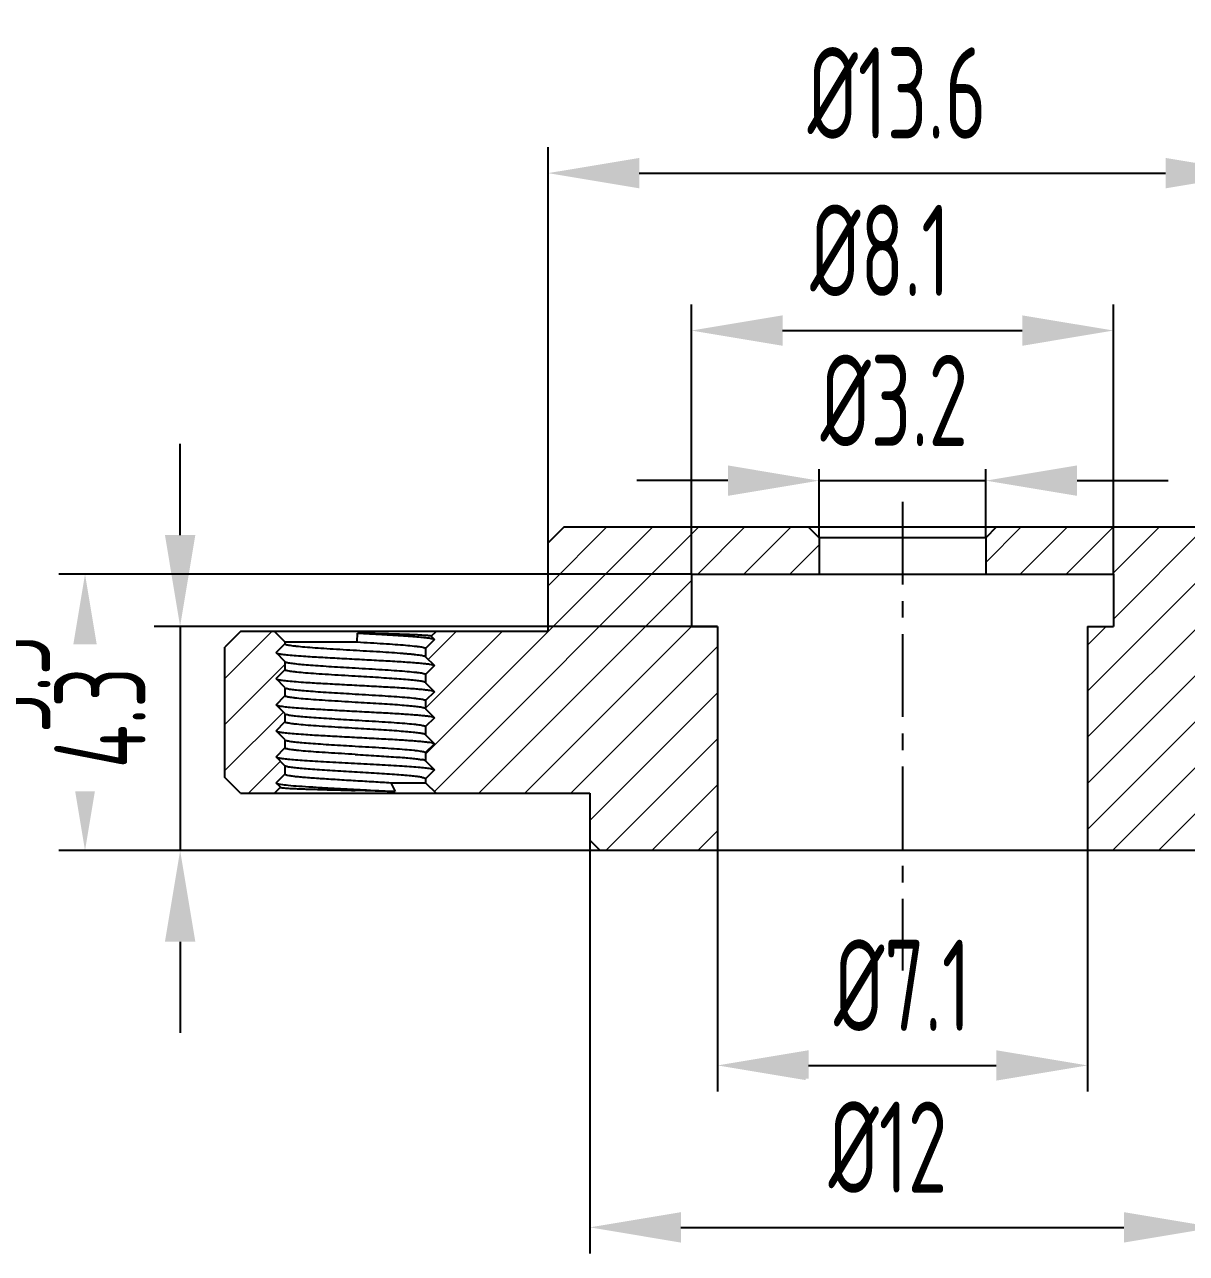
# Model space of a CAD drawing. Header units: inches. Extents: x -12 to 92, y -2 to 146.
# Drawn here: x 22.64 to 44.93, y 70.23 to 93.8 of the extents above; entities that cross this region are included whole.
import ezdxf

# ---------------------------------------------------------------- set-up
doc = ezdxf.new("R2010")
doc.units = ezdxf.units.IN
doc.header["$LTSCALE"] = 0.5
doc.header["$MEASUREMENT"] = 0
doc.linetypes.add('CENTER', pattern=[50.8, 31.75, -6.35, 6.35, -6.35])
for name, color, linetype in [('5剖面线层', 2, 'Continuous'), ('7标注层', 4, 'Continuous'), ('标注', 7, 'Continuous')]:
    doc.layers.add(name, color=color, linetype=linetype)
doc.styles.add('PC_TEXTSTYLE', font='ISOCP.SHX', dxfattribs={"width": 0.707, "bigfont": 'GBCBIG.SHX'})
doc.dimstyles.new('GB_LINEAR', dxfattribs={"dimtxt": 3.5, "dimasz": 3.5, "dimexe": 1, "dimexo": 0, "dimgap": 1.5, "dimtad": 1, "dimdsep": 46, "dimtxsty": 'PC_TEXTSTYLE', "dimcen": 0, "dimclrd": 256, "dimclrt": 3, "dimadec": 0, "dimazin": 2, "dimtp": 0.1, "dimtm": 0.1, "dimtfac": 0.71, "dimtdec": 3, "dimtmove": 0, "dimatfit": 3, "dimfxl": 1, "dimtfill": 1, "dimarcsym": 0})

# ---------------------------------------------------------------- blocks, each defined once
blk = doc.blocks.new('*D1')
at = {"layer": '7标注层', "color": 0, "lineweight": -2}
for p, q in [((35.931, 77.956), (35.931, 73.333)), ((43.031, 77.956), (43.031, 73.333))]:
    blk.add_line(p, q, dxfattribs=at)
at = {"layer": '7标注层', "lineweight": -2}
blk.add_line((37.681, 73.833), (41.281, 73.833), dxfattribs=at)
at = {"layer": '7标注层'}
for points in [[(37.681, 74.124), (37.681, 73.541), (35.931, 73.833)], [(41.281, 73.541), (41.281, 74.124), (43.031, 73.833)]]:
    blk.add_solid(points, dxfattribs=at)
at = {"layer": 'Defpoints', "color": 0}
for p in [(35.931, 77.956), (43.031, 77.956), (43.031, 73.833)]:
    blk.add_point(p, dxfattribs=at)
at = {"layer": '7标注层', "color": 3, "insert": (39.481, 75.37), "char_height": 1.75, "attachment_point": 5, "style": 'PC_TEXTSTYLE', "bg_fill": 3, "box_fill_scale": 1.25, "bg_fill_color": 257, "bg_fill_transparency": 0}
blk.add_mtext('%%c7.1', dxfattribs=at)
blk = doc.blocks.new('*D2')
at = {"layer": '7标注层', "color": 0, "lineweight": -2}
for p, q in [((35.431, 83.256), (35.431, 88.431)), ((43.531, 83.256), (43.531, 88.431))]:
    blk.add_line(p, q, dxfattribs=at)
at = {"layer": '7标注层', "lineweight": -2}
blk.add_line((37.181, 87.931), (41.781, 87.931), dxfattribs=at)
at = {"layer": '7标注层'}
for points in [[(37.181, 88.222), (37.181, 87.639), (35.431, 87.931)], [(41.781, 87.639), (41.781, 88.222), (43.531, 87.931)]]:
    blk.add_solid(points, dxfattribs=at)
at = {"layer": 'Defpoints', "color": 0}
for p in [(43.531, 87.931), (35.431, 83.256), (43.531, 83.256)]:
    blk.add_point(p, dxfattribs=at)
at = {"layer": '7标注层', "color": 3, "insert": (39.055, 89.468), "char_height": 1.75, "attachment_point": 5, "style": 'PC_TEXTSTYLE', "bg_fill": 3, "box_fill_scale": 1.25, "bg_fill_color": 257, "bg_fill_transparency": 0}
blk.add_mtext('%%c8.1', dxfattribs=at)
blk = doc.blocks.new('*D3')
at = {"layer": '7标注层', "color": 0, "lineweight": -2}
for p, q in [((37.881, 83.956), (37.881, 85.551)), ((41.081, 83.956), (41.081, 85.551))]:
    blk.add_line(p, q, dxfattribs=at)
at = {"layer": '7标注层', "lineweight": -2}
for p, q in [((36.131, 85.051), (34.381, 85.051)), ((37.881, 85.051), (41.081, 85.051)), ((42.831, 85.051), (44.581, 85.051))]:
    blk.add_line(p, q, dxfattribs=at)
at = {"layer": '7标注层'}
for points in [[(36.131, 84.76), (36.131, 85.343), (37.881, 85.051)], [(42.831, 85.343), (42.831, 84.76), (41.081, 85.051)]]:
    blk.add_solid(points, dxfattribs=at)
at = {"layer": 'Defpoints', "color": 0}
for p in [(41.081, 85.051), (37.881, 83.956), (41.081, 83.956)]:
    blk.add_point(p, dxfattribs=at)
at = {"layer": '7标注层', "color": 3, "insert": (39.325, 86.589), "char_height": 1.75, "attachment_point": 5, "style": 'PC_TEXTSTYLE', "bg_fill": 3, "box_fill_scale": 1.25, "bg_fill_color": 257, "bg_fill_transparency": 0}
blk.add_mtext('%%C3.2', dxfattribs=at)
blk = doc.blocks.new('*D13')
at = {"layer": '7标注层', "color": 0, "lineweight": -2}
for p, q in [((35.431, 83.256), (23.295, 83.256)), ((35.931, 77.956), (23.295, 77.956))]:
    blk.add_line(p, q, dxfattribs=at)
at = {"layer": '7标注层', "lineweight": -2}
blk.add_line((23.795, 81.506), (23.795, 79.706), dxfattribs=at)
at = {"layer": '7标注层'}
for points in [[(24.087, 81.506), (23.503, 81.506), (23.795, 83.256)], [(23.503, 79.706), (24.087, 79.706), (23.795, 77.956)]]:
    blk.add_solid(points, dxfattribs=at)
at = {"layer": 'Defpoints', "color": 0}
for p in [(35.431, 83.256), (23.795, 77.956), (35.931, 77.956)]:
    blk.add_point(p, dxfattribs=at)
at = {"layer": '7标注层', "color": 3, "insert": (22.257, 81.137), "char_height": 1.75, "attachment_point": 5, "rotation": 90, "style": 'PC_TEXTSTYLE', "bg_fill": 3, "box_fill_scale": 1.25, "bg_fill_color": 257, "bg_fill_transparency": 0}
blk.add_mtext('5.3', dxfattribs=at)
blk = doc.blocks.new('*D14')
at = {"layer": '7标注层', "lineweight": -2}
for p, q in [((25.62, 84.006), (25.62, 85.756)), ((25.62, 82.256), (25.62, 77.956)), ((25.62, 76.206), (25.62, 74.456))]:
    blk.add_line(p, q, dxfattribs=at)
at = {"layer": '7标注层', "color": 0, "lineweight": -2}
for p, q in [((35.931, 82.256), (25.12, 82.256)), ((35.931, 77.956), (25.12, 77.956))]:
    blk.add_line(p, q, dxfattribs=at)
at = {"layer": '7标注层'}
for points in [[(25.329, 84.006), (25.912, 84.006), (25.62, 82.256)], [(25.912, 76.206), (25.329, 76.206), (25.62, 77.956)]]:
    blk.add_solid(points, dxfattribs=at)
at = {"layer": 'Defpoints', "color": 0}
for p in [(35.931, 82.256), (25.62, 77.956), (35.931, 77.956)]:
    blk.add_point(p, dxfattribs=at)
at = {"layer": '7标注层', "color": 3, "insert": (24.083, 80.503), "char_height": 1.75, "attachment_point": 5, "rotation": 90, "style": 'PC_TEXTSTYLE', "bg_fill": 3, "box_fill_scale": 1.25, "bg_fill_color": 257, "bg_fill_transparency": 0}
blk.add_mtext('4.3', dxfattribs=at)
blk = doc.blocks.new('*D15')
at = {"layer": '7标注层', "color": 0, "lineweight": -2}
for p, q in [((32.681, 83.856), (32.681, 91.451)), ((46.281, 83.856), (46.281, 91.451))]:
    blk.add_line(p, q, dxfattribs=at)
at = {"layer": '7标注层', "lineweight": -2}
blk.add_line((34.431, 90.951), (44.531, 90.951), dxfattribs=at)
at = {"layer": '7标注层'}
for points in [[(34.431, 91.242), (34.431, 90.659), (32.681, 90.951)], [(44.531, 90.659), (44.531, 91.242), (46.281, 90.951)]]:
    blk.add_solid(points, dxfattribs=at)
at = {"layer": 'Defpoints', "color": 0}
for p in [(46.281, 90.951), (32.681, 83.856), (46.281, 83.856)]:
    blk.add_point(p, dxfattribs=at)
at = {"layer": '7标注层', "color": 3, "insert": (39.379, 92.488), "char_height": 1.75, "attachment_point": 5, "style": 'PC_TEXTSTYLE', "bg_fill": 3, "box_fill_scale": 1.25, "bg_fill_color": 257, "bg_fill_transparency": 0}
blk.add_mtext('%%c13.6', dxfattribs=at)
blk = doc.blocks.new('*D16')
at = {"layer": '7标注层', "color": 0, "lineweight": -2}
for p, q in [((33.481, 78.156), (33.481, 70.226)), ((45.481, 78.156), (45.481, 70.226))]:
    blk.add_line(p, q, dxfattribs=at)
at = {"layer": '7标注层', "lineweight": -2}
blk.add_line((35.231, 70.726), (43.731, 70.726), dxfattribs=at)
at = {"layer": '7标注层'}
for points in [[(35.231, 71.018), (35.231, 70.434), (33.481, 70.726)], [(43.731, 70.434), (43.731, 71.018), (45.481, 70.726)]]:
    blk.add_solid(points, dxfattribs=at)
at = {"layer": 'Defpoints', "color": 0}
for p in [(33.481, 78.156), (45.481, 78.156), (45.481, 70.726)]:
    blk.add_point(p, dxfattribs=at)
at = {"layer": '7标注层', "color": 3, "insert": (39.203, 72.264), "char_height": 1.75, "attachment_point": 5, "style": 'PC_TEXTSTYLE', "bg_fill": 3, "box_fill_scale": 1.25, "bg_fill_color": 257, "bg_fill_transparency": 0}
blk.add_mtext('%%C12', dxfattribs=at)

msp = doc.modelspace()

# ---------------------------------------------------------------- hatches: boundary and pattern name
at = {"layer": '5剖面线层', "linetype": 'Continuous', "lineweight": 18}
h = msp.add_hatch(dxfattribs=at)
h.set_pattern_fill('ANSI31', color=256, scale=5, style=0)
h.set_pattern_definition([(45, (0, 3.50954), (-0.4419417, 0.4419417), [])])
edge = h.paths.add_edge_path()
edge.add_line((32.681, 82.156), (30.531, 82.156))
edge.add_line((30.531, 82.156), (30.439, 82.065))
edge.add_line((30.439, 82.065), (30.491, 82.013))
edge.add_spline(control_points=[(30.497, 82.009), (30.496, 82.01), (30.494, 82.011), (30.492, 82.012)], knot_values=[0.838966, 0.838966, 0.838966, 0.838966, 1, 1, 1, 1], degree=3, periodic=0)
edge.add_line((30.502, 82.005), (30.331, 81.833))
edge.add_line((30.331, 81.833), (30.331, 81.673))
edge.add_line((30.331, 81.673), (30.491, 81.513))
edge.add_spline(control_points=[(30.497, 81.509), (30.496, 81.51), (30.494, 81.511), (30.492, 81.512)], knot_values=[0.843326, 0.843326, 0.843326, 0.843326, 1, 1, 1, 1], degree=3, periodic=0)
edge.add_line((30.502, 81.505), (30.331, 81.333))
edge.add_line((30.331, 81.333), (30.331, 81.173))
edge.add_line((30.331, 81.173), (30.491, 81.013))
edge.add_spline(control_points=[(30.497, 81.009), (30.496, 81.01), (30.494, 81.011), (30.492, 81.012)], knot_values=[0.843326, 0.843326, 0.843326, 0.843326, 1, 1, 1, 1], degree=3, periodic=0)
edge.add_line((30.502, 81.005), (30.331, 80.833))
edge.add_line((30.331, 80.833), (30.331, 80.673))
edge.add_line((30.331, 80.673), (30.491, 80.513))
edge.add_spline(control_points=[(30.497, 80.509), (30.496, 80.51), (30.494, 80.511), (30.492, 80.512)], knot_values=[0.843326, 0.843326, 0.843326, 0.843326, 1, 1, 1, 1], degree=3, periodic=0)
edge.add_line((30.502, 80.505), (30.331, 80.333))
edge.add_line((30.331, 80.333), (30.331, 80.173))
edge.add_line((30.331, 80.173), (30.491, 80.013))
edge.add_spline(control_points=[(30.497, 80.009), (30.496, 80.01), (30.494, 80.011), (30.492, 80.012)], knot_values=[0.843326, 0.843326, 0.843326, 0.843326, 1, 1, 1, 1], degree=3, periodic=0)
edge.add_line((30.502, 80.005), (30.331, 79.833))
edge.add_line((30.331, 79.833), (30.331, 79.673))
edge.add_line((30.331, 79.673), (30.492, 79.512))
edge.add_spline(control_points=[(30.496, 79.509), (30.495, 79.51), (30.494, 79.511), (30.492, 79.512)], knot_values=[0.944208, 0.944208, 0.944208, 0.944208, 1, 1, 1, 1], degree=3, periodic=0)
edge.add_line((30.503, 79.505), (30.331, 79.333))
edge.add_line((30.331, 79.333), (30.331, 79.256))
edge.add_line((30.331, 79.256), (30.531, 79.056))
edge.add_line((30.531, 79.056), (33.481, 79.056))
edge.add_line((33.481, 79.056), (33.481, 78.156))
edge.add_line((33.481, 78.156), (33.681, 77.956))
edge.add_line((33.681, 77.956), (35.931, 77.956))
edge.add_line((35.931, 77.956), (35.931, 82.256))
edge.add_line((35.931, 82.256), (35.431, 82.256))
edge.add_line((35.431, 82.256), (35.431, 83.256))
edge.add_line((35.431, 83.256), (37.881, 83.256))
edge.add_line((37.881, 83.256), (37.881, 83.956))
edge.add_line((37.881, 83.956), (37.681, 84.156))
edge.add_line((37.681, 84.156), (32.981, 84.156))
edge.add_line((32.981, 84.156), (32.681, 83.856))
edge.add_line((32.681, 83.856), (32.681, 82.156))
edge = h.paths.add_edge_path()
edge.add_line((45.481, 79.056), (48.431, 79.056))
edge.add_line((48.431, 79.056), (48.631, 79.256))
edge.add_line((48.631, 79.256), (48.631, 79.333))
edge.add_line((48.631, 79.333), (48.47, 79.494))
edge.add_spline(control_points=[(48.469, 79.495), (48.467, 79.496), (48.466, 79.497), (48.464, 79.498)], knot_values=[0, 0, 0, 0, 0.156674, 0.156674, 0.156674, 0.156674], degree=3, periodic=0)
edge.add_line((48.459, 79.502), (48.631, 79.673))
edge.add_line((48.631, 79.673), (48.631, 79.833))
edge.add_line((48.631, 79.833), (48.47, 79.994))
edge.add_spline(control_points=[(48.469, 79.995), (48.467, 79.996), (48.466, 79.997), (48.464, 79.998)], knot_values=[0, 0, 0, 0, 0.156674, 0.156674, 0.156674, 0.156674], degree=3, periodic=0)
edge.add_line((48.459, 80.002), (48.631, 80.173))
edge.add_line((48.631, 80.173), (48.631, 80.333))
edge.add_line((48.631, 80.333), (48.47, 80.494))
edge.add_spline(control_points=[(48.469, 80.495), (48.467, 80.496), (48.466, 80.497), (48.464, 80.498)], knot_values=[0, 0, 0, 0, 0.156674, 0.156674, 0.156674, 0.156674], degree=3, periodic=0)
edge.add_line((48.459, 80.502), (48.631, 80.673))
edge.add_line((48.631, 80.673), (48.631, 80.833))
edge.add_line((48.631, 80.833), (48.47, 80.994))
edge.add_spline(control_points=[(48.469, 80.995), (48.467, 80.996), (48.466, 80.997), (48.464, 80.998)], knot_values=[0, 0, 0, 0, 0.156674, 0.156674, 0.156674, 0.156674], degree=3, periodic=0)
edge.add_line((48.459, 81.002), (48.631, 81.173))
edge.add_line((48.631, 81.173), (48.631, 81.333))
edge.add_line((48.631, 81.333), (48.47, 81.494))
edge.add_spline(control_points=[(48.469, 81.495), (48.467, 81.496), (48.466, 81.497), (48.464, 81.498)], knot_values=[0, 0, 0, 0, 0.156184, 0.156184, 0.156184, 0.156184], degree=3, periodic=0)
edge.add_line((48.459, 81.502), (48.631, 81.673))
edge.add_line((48.631, 81.673), (48.631, 81.833))
edge.add_line((48.631, 81.833), (48.47, 81.994))
edge.add_spline(control_points=[(48.469, 81.995), (48.467, 81.996), (48.466, 81.997), (48.464, 81.998)], knot_values=[0, 0, 0, 0, 0.156674, 0.156674, 0.156674, 0.156674], degree=3, periodic=0)
edge.add_line((48.459, 82.002), (48.522, 82.065))
edge.add_line((48.522, 82.065), (48.431, 82.156))
edge.add_line((48.431, 82.156), (46.281, 82.156))
edge.add_line((46.281, 82.156), (46.281, 83.856))
edge.add_line((46.281, 83.856), (45.981, 84.156))
edge.add_line((45.981, 84.156), (41.281, 84.156))
edge.add_line((41.281, 84.156), (41.081, 83.956))
edge.add_line((41.081, 83.956), (41.081, 83.256))
edge.add_line((41.081, 83.256), (43.531, 83.256))
edge.add_line((43.531, 83.256), (43.531, 82.256))
edge.add_line((43.531, 82.256), (43.031, 82.256))
edge.add_line((43.031, 82.256), (43.031, 77.956))
edge.add_line((43.031, 77.956), (45.281, 77.956))
edge.add_line((45.281, 77.956), (45.481, 78.156))
edge.add_line((45.481, 78.156), (45.481, 79.056))
edge = h.paths.add_edge_path()
edge.add_line((51.331, 80.583), (51.331, 80.423))
edge.add_line((51.331, 80.423), (51.491, 80.263))
edge.add_spline(control_points=[(51.497, 80.259), (51.496, 80.26), (51.494, 80.261), (51.492, 80.262)], knot_values=[0.843326, 0.843326, 0.843326, 0.843326, 1, 1, 1, 1], degree=3, periodic=0)
edge.add_line((51.502, 80.255), (51.331, 80.083))
edge.add_line((51.331, 80.083), (51.331, 79.923))
edge.add_line((51.331, 79.923), (51.491, 79.763))
edge.add_spline(control_points=[(51.497, 79.759), (51.496, 79.76), (51.494, 79.761), (51.492, 79.762)], knot_values=[0.843326, 0.843326, 0.843326, 0.843326, 1, 1, 1, 1], degree=3, periodic=0)
edge.add_line((51.502, 79.755), (51.331, 79.583))
edge.add_line((51.331, 79.583), (51.331, 79.423))
edge.add_line((51.331, 79.423), (51.491, 79.263))
edge.add_spline(control_points=[(51.497, 79.259), (51.496, 79.26), (51.494, 79.261), (51.492, 79.262)], knot_values=[0.843326, 0.843326, 0.843326, 0.843326, 1, 1, 1, 1], degree=3, periodic=0)
edge.add_line((51.502, 79.255), (51.417, 79.17))
edge.add_line((51.417, 79.17), (51.531, 79.056))
edge.add_line((51.531, 79.056), (52.181, 79.056))
edge.add_line((52.181, 79.056), (52.481, 79.356))
edge.add_line((52.481, 79.356), (52.481, 81.856))
edge.add_line((52.481, 81.856), (52.181, 82.156))
edge.add_line((52.181, 82.156), (51.531, 82.156))
edge.add_line((51.531, 82.156), (51.331, 81.956))
edge.add_line((51.331, 81.956), (51.331, 81.923))
edge.add_line((51.331, 81.923), (51.491, 81.763))
edge.add_spline(control_points=[(51.497, 81.759), (51.496, 81.76), (51.494, 81.761), (51.492, 81.762)], knot_values=[0.843326, 0.843326, 0.843326, 0.843326, 1, 1, 1, 1], degree=3, periodic=0)
edge.add_line((51.502, 81.755), (51.331, 81.583))
edge.add_line((51.331, 81.583), (51.331, 81.423))
edge.add_line((51.331, 81.423), (51.491, 81.263))
edge.add_spline(control_points=[(51.497, 81.259), (51.496, 81.26), (51.494, 81.261), (51.492, 81.262)], knot_values=[0.841646, 0.841646, 0.841646, 0.841646, 1, 1, 1, 1], degree=3, periodic=0)
edge.add_line((51.502, 81.255), (51.331, 81.083))
edge.add_line((51.331, 81.083), (51.331, 80.923))
edge.add_line((51.331, 80.923), (51.491, 80.763))
edge.add_spline(control_points=[(51.497, 80.759), (51.496, 80.76), (51.494, 80.761), (51.492, 80.762)], knot_values=[0.843326, 0.843326, 0.843326, 0.843326, 1, 1, 1, 1], degree=3, periodic=0)
edge.add_line((51.502, 80.755), (51.331, 80.583))
edge = h.paths.add_edge_path()
edge.add_line((27.631, 80.423), (27.631, 80.583))
edge.add_line((27.631, 80.583), (27.47, 80.744))
edge.add_spline(control_points=[(27.469, 80.745), (27.467, 80.746), (27.466, 80.747), (27.464, 80.748)], knot_values=[0, 0, 0, 0, 0.156674, 0.156674, 0.156674, 0.156674], degree=3, periodic=0)
edge.add_line((27.459, 80.752), (27.631, 80.923))
edge.add_line((27.631, 80.923), (27.631, 81.083))
edge.add_line((27.631, 81.083), (27.47, 81.244))
edge.add_spline(control_points=[(27.469, 81.245), (27.467, 81.246), (27.466, 81.247), (27.464, 81.248)], knot_values=[0, 0, 0, 0, 0.156674, 0.156674, 0.156674, 0.156674], degree=3, periodic=0)
edge.add_line((27.459, 81.252), (27.631, 81.423))
edge.add_line((27.631, 81.423), (27.631, 81.583))
edge.add_line((27.631, 81.583), (27.47, 81.744))
edge.add_spline(control_points=[(27.469, 81.745), (27.467, 81.746), (27.466, 81.747), (27.464, 81.748)], knot_values=[0, 0, 0, 0, 0.156674, 0.156674, 0.156674, 0.156674], degree=3, periodic=0)
edge.add_line((27.459, 81.752), (27.631, 81.923))
edge.add_line((27.631, 81.923), (27.631, 81.956))
edge.add_line((27.631, 81.956), (27.431, 82.156))
edge.add_line((27.431, 82.156), (26.781, 82.156))
edge.add_line((26.781, 82.156), (26.481, 81.856))
edge.add_line((26.481, 81.856), (26.481, 79.356))
edge.add_line((26.481, 79.356), (26.781, 79.056))
edge.add_line((26.781, 79.056), (27.431, 79.056))
edge.add_line((27.431, 79.056), (27.544, 79.17))
edge.add_line((27.544, 79.17), (27.47, 79.244))
edge.add_spline(control_points=[(27.469, 79.245), (27.467, 79.246), (27.466, 79.247), (27.464, 79.248)], knot_values=[0, 0, 0, 0, 0.173528, 0.173528, 0.173528, 0.173528], degree=3, periodic=0)
edge.add_line((27.459, 79.252), (27.631, 79.423))
edge.add_line((27.631, 79.423), (27.631, 79.583))
edge.add_line((27.631, 79.583), (27.47, 79.744))
edge.add_spline(control_points=[(27.469, 79.745), (27.467, 79.746), (27.466, 79.747), (27.464, 79.748)], knot_values=[0, 0, 0, 0, 0.146899, 0.146899, 0.146899, 0.146899], degree=3, periodic=0)
edge.add_line((27.459, 79.752), (27.631, 79.923))
edge.add_line((27.631, 79.923), (27.631, 80.083))
edge.add_line((27.631, 80.083), (27.47, 80.244))
edge.add_spline(control_points=[(27.469, 80.245), (27.467, 80.246), (27.466, 80.247), (27.464, 80.248)], knot_values=[0, 0, 0, 0, 0.156674, 0.156674, 0.156674, 0.156674], degree=3, periodic=0)
edge.add_line((27.459, 80.252), (27.631, 80.423))

# ---------------------------------------------------------------- linework, layer by layer
at = {"color": 7, "linetype": 'Continuous'}
for p, q in [((32.981, 84.156), (32.681, 83.856)), ((45.981, 84.156), (32.981, 84.156)), ((37.681, 84.156), (37.881, 83.956)), ((37.881, 83.956), (37.881, 83.256)), ((41.081, 83.956), (37.881, 83.956)), ((41.281, 84.156), (41.081, 83.956)), ((41.081, 83.956), (41.081, 83.256)), ((32.681, 82.156), (32.681, 83.856)), ((35.431, 83.256), (43.531, 83.256)), ((26.781, 82.156), (26.481, 81.856)), ((32.681, 82.156), (26.781, 82.156)), ((27.631, 81.956), (27.431, 82.156)), ((29.018, 81.956), (29.023, 82.126)), ((30.439, 82.065), (30.531, 82.156)), ((30.439, 82.065), (30.501, 82.003)), ((35.431, 82.256), (35.931, 82.256)), ((43.031, 82.256), (43.531, 82.256)), ((26.481, 79.356), (26.481, 81.856)), ((27.461, 81.753), (27.631, 81.923)), ((27.631, 81.956), (27.631, 81.923)), ((27.631, 81.956), (29.018, 81.956)), ((30.501, 82.003), (30.331, 81.833)), ((30.331, 81.833), (30.331, 81.673)), ((27.631, 81.583), (27.461, 81.753)), ((27.631, 81.583), (27.631, 81.423)), ((30.331, 81.673), (30.501, 81.503)), ((27.461, 81.253), (27.631, 81.423)), ((30.501, 81.503), (30.331, 81.333)), ((30.331, 81.333), (30.331, 81.173)), ((27.631, 81.083), (27.461, 81.253)), ((30.331, 81.173), (30.501, 81.003)), ((27.461, 80.753), (27.631, 80.923)), ((27.631, 81.083), (27.631, 80.923)), ((30.501, 81.003), (30.331, 80.833)), ((27.631, 80.583), (27.461, 80.753)), ((30.331, 80.833), (30.331, 80.673)), ((30.331, 80.673), (30.501, 80.503)), ((27.461, 80.253), (27.631, 80.423)), ((27.631, 80.583), (27.631, 80.423)), ((30.501, 80.503), (30.331, 80.333)), ((27.631, 80.083), (27.461, 80.253)), ((30.331, 80.333), (30.331, 80.173)), ((30.331, 80.173), (30.501, 80.003)), ((27.461, 79.753), (27.631, 79.923)), ((27.631, 80.083), (27.631, 79.923)), ((30.501, 80.003), (30.331, 79.833)), ((27.631, 79.583), (27.461, 79.753)), ((30.331, 79.833), (30.331, 79.673)), ((27.631, 79.583), (27.631, 79.423)), ((30.331, 79.673), (30.501, 79.503)), ((30.501, 79.503), (30.331, 79.333)), ((26.781, 79.056), (26.481, 79.356)), ((27.461, 79.253), (27.631, 79.423)), ((27.544, 79.17), (27.461, 79.253)), ((29.663, 79.256), (29.749, 79.086)), ((29.663, 79.256), (30.331, 79.256)), ((30.331, 79.333), (30.331, 79.256)), ((30.331, 79.256), (30.531, 79.056)), ((26.781, 79.056), (33.481, 79.056)), ((27.544, 79.17), (27.431, 79.056)), ((33.481, 79.056), (33.481, 78.156)), ((33.681, 77.956), (33.481, 78.156)), ((45.281, 77.956), (33.681, 77.956))]:
    msp.add_line(p, q, dxfattribs=at)
msp.add_arc((24.066, -113.97), 193.14, 88.31385, 88.54198, dxfattribs=at)
for points, knots in [([(30.439, 82.067), (30.438, 82.068), (30.435, 82.069), (30.428, 82.071), (30.418, 82.073), (30.398, 82.076), (30.365, 82.079), (30.317, 82.082), (30.256, 82.086), (30.184, 82.09), (30.102, 82.093), (30.009, 82.097), (29.908, 82.101), (29.757, 82.106), (29.552, 82.112), (29.293, 82.119), (29.114, 82.124), (29.023, 82.126)], [0, 0, 0, 0, 0.002825, 0.007806, 0.015028, 0.024504, 0.050141, 0.084513, 0.127308, 0.178134, 0.236535, 0.301978, 0.373888, 0.451628, 0.621831, 0.806723, 1, 1, 1, 1]), ([(29.023, 82.126), (29.179, 82.118), (29.475, 82.102), (29.829, 82.082), (30.078, 82.064), (30.227, 82.052), (30.344, 82.04), (30.412, 82.031), (30.44, 82.026)], [0, 0, 0, 0, 0.330232, 0.625118, 0.750083, 0.855833, 0.939803, 1, 1, 1, 1]), ([(27.631, 81.923), (27.631, 81.92), (27.637, 81.915), (27.645, 81.911), (27.662, 81.906), (27.69, 81.899), (27.733, 81.892), (27.788, 81.884), (27.882, 81.874), (28.024, 81.861), (28.219, 81.846), (28.443, 81.831), (28.687, 81.816), (28.941, 81.801), (29.197, 81.786), (29.445, 81.771), (29.676, 81.756), (29.853, 81.743), (29.981, 81.732), (30.063, 81.725), (30.135, 81.717), (30.196, 81.709), (30.246, 81.702), (30.284, 81.695), (30.309, 81.688), (30.322, 81.683), (30.327, 81.68), (30.328, 81.678)], [0, 0, 0, 0, 0.003644, 0.006847, 0.011102, 0.022861, 0.038946, 0.059242, 0.083597, 0.143557, 0.216665, 0.300246, 0.391223, 0.486243, 0.581804, 0.674385, 0.760569, 0.837185, 0.871014, 0.901427, 0.928157, 0.950961, 0.969639, 0.984056, 0.994128, 0.997563, 1, 1, 1, 1]), ([(29.018, 81.956), (29.104, 81.951), (29.272, 81.941), (29.516, 81.926), (29.74, 81.911), (29.936, 81.896), (30.079, 81.883), (30.173, 81.872), (30.228, 81.865), (30.271, 81.857), (30.299, 81.851), (30.316, 81.845), (30.325, 81.841), (30.331, 81.837), (30.331, 81.833)], [0, 0, 0, 0, 0.195302, 0.382387, 0.554264, 0.704651, 0.828006, 0.878113, 0.919881, 0.952969, 0.977166, 0.98592, 0.992509, 1, 1, 1, 1]), ([(30.44, 82.026), (30.442, 82.025), (30.45, 82.024), (30.458, 82.022), (30.464, 82.021)], [0, 0, 0, 0, 0.271843, 1, 1, 1, 1]), ([(30.464, 82.021), (30.471, 82.019), (30.482, 82.016), (30.493, 82.012), (30.497, 82.009)], [0, 0, 0, 0, 0.614131, 1, 1, 1, 1]), ([(27.464, 81.748), (27.468, 81.745), (27.48, 81.74), (27.491, 81.737), (27.499, 81.735)], [0, 0, 0, 0, 0.383763, 1, 1, 1, 1]), ([(27.499, 81.735), (27.524, 81.729), (27.589, 81.72), (27.706, 81.707), (27.858, 81.694), (28.08, 81.678), (28.373, 81.661), (28.731, 81.641), (29.106, 81.622), (29.472, 81.602), (29.807, 81.583), (30.057, 81.566), (30.226, 81.552), (30.324, 81.542), (30.401, 81.533), (30.445, 81.525), (30.463, 81.521)], [0, 0, 0, 0, 0.026489, 0.066196, 0.118075, 0.180693, 0.290854, 0.414233, 0.543032, 0.66911, 0.784501, 0.88192, 0.921921, 0.955252, 0.981398, 1, 1, 1, 1]), ([(27.633, 81.579), (27.635, 81.576), (27.643, 81.572), (27.651, 81.569), (27.656, 81.568)], [0, 0, 0, 0, 0.391459, 1, 1, 1, 1]), ([(28.981, 81.298), (28.893, 81.304), (28.721, 81.314), (28.471, 81.329), (28.24, 81.344), (28.038, 81.359), (27.891, 81.373), (27.794, 81.384), (27.737, 81.391), (27.693, 81.399), (27.663, 81.405), (27.646, 81.411), (27.637, 81.415), (27.631, 81.42), (27.631, 81.423)], [0, 0, 0, 0, 0.19391, 0.380405, 0.552337, 0.703131, 0.827054, 0.877436, 0.919464, 0.952761, 0.977109, 0.985915, 0.99253, 1, 1, 1, 1]), ([(27.656, 81.568), (27.665, 81.565), (27.687, 81.56), (27.742, 81.55), (27.833, 81.539), (27.968, 81.525), (28.132, 81.512), (28.321, 81.499), (28.607, 81.48), (28.829, 81.467), (28.981, 81.458)], [0, 0, 0, 0, 0.021247, 0.049529, 0.126581, 0.229142, 0.354275, 0.498352, 0.657143, 1, 1, 1, 1]), ([(28.981, 81.458), (29.068, 81.453), (29.241, 81.443), (29.491, 81.428), (29.721, 81.412), (29.923, 81.397), (30.07, 81.384), (30.167, 81.373), (30.224, 81.366), (30.269, 81.358), (30.298, 81.351), (30.315, 81.346), (30.324, 81.342), (30.331, 81.337), (30.331, 81.333)], [0, 0, 0, 0, 0.193891, 0.380411, 0.552323, 0.703114, 0.827035, 0.87743, 0.919457, 0.95276, 0.977111, 0.985914, 0.99253, 1, 1, 1, 1]), ([(30.463, 81.521), (30.47, 81.519), (30.482, 81.516), (30.493, 81.512), (30.497, 81.509)], [0, 0, 0, 0, 0.616237, 1, 1, 1, 1]), ([(27.464, 81.248), (27.468, 81.245), (27.48, 81.24), (27.491, 81.237), (27.499, 81.235)], [0, 0, 0, 0, 0.383763, 1, 1, 1, 1]), ([(27.499, 81.235), (27.524, 81.229), (27.589, 81.22), (27.706, 81.207), (27.858, 81.194), (28.08, 81.178), (28.373, 81.161), (28.731, 81.141), (29.106, 81.122), (29.472, 81.102), (29.807, 81.083), (30.057, 81.066), (30.226, 81.052), (30.324, 81.042), (30.401, 81.033), (30.445, 81.025), (30.463, 81.021)], [0, 0, 0, 0, 0.026489, 0.066196, 0.118075, 0.180693, 0.290854, 0.414233, 0.543032, 0.66911, 0.784501, 0.88192, 0.921921, 0.955252, 0.981398, 1, 1, 1, 1]), ([(30.297, 81.191), (30.275, 81.197), (30.217, 81.207), (30.114, 81.22), (29.979, 81.233), (29.815, 81.246), (29.628, 81.259), (29.347, 81.277), (29.129, 81.29), (28.981, 81.298)], [0, 0, 0, 0, 0.052929, 0.132272, 0.235969, 0.361179, 0.504416, 0.66161, 1, 1, 1, 1]), ([(30.328, 81.178), (30.325, 81.181), (30.315, 81.186), (30.304, 81.189), (30.297, 81.191)], [0, 0, 0, 0, 0.378713, 1, 1, 1, 1]), ([(28.981, 80.798), (28.893, 80.804), (28.721, 80.814), (28.471, 80.829), (28.24, 80.844), (28.038, 80.859), (27.891, 80.873), (27.794, 80.884), (27.737, 80.891), (27.693, 80.899), (27.663, 80.905), (27.646, 80.911), (27.637, 80.915), (27.631, 80.92), (27.631, 80.923)], [0, 0, 0, 0, 0.193891, 0.380412, 0.552324, 0.703115, 0.827036, 0.87743, 0.919457, 0.95276, 0.977111, 0.985914, 0.99253, 1, 1, 1, 1]), ([(27.633, 81.079), (27.635, 81.076), (27.643, 81.072), (27.651, 81.069), (27.656, 81.068)], [0, 0, 0, 0, 0.391735, 1, 1, 1, 1]), ([(27.656, 81.068), (27.665, 81.065), (27.687, 81.06), (27.742, 81.05), (27.833, 81.039), (27.968, 81.025), (28.132, 81.012), (28.321, 80.999), (28.607, 80.98), (28.829, 80.967), (28.981, 80.958)], [0, 0, 0, 0, 0.021209, 0.049458, 0.126457, 0.228986, 0.354115, 0.498214, 0.657045, 1, 1, 1, 1]), ([(28.981, 80.958), (29.068, 80.953), (29.241, 80.943), (29.491, 80.928), (29.721, 80.912), (29.923, 80.897), (30.07, 80.884), (30.167, 80.873), (30.224, 80.865), (30.269, 80.858), (30.298, 80.851), (30.315, 80.846), (30.324, 80.842), (30.331, 80.837), (30.331, 80.833)], [0, 0, 0, 0, 0.193897, 0.380428, 0.552345, 0.70314, 0.827055, 0.877441, 0.919462, 0.952762, 0.977111, 0.985914, 0.99253, 1, 1, 1, 1]), ([(30.463, 81.021), (30.47, 81.019), (30.482, 81.016), (30.493, 81.012), (30.497, 81.009)], [0, 0, 0, 0, 0.616237, 1, 1, 1, 1]), ([(27.464, 80.748), (27.468, 80.745), (27.48, 80.74), (27.491, 80.737), (27.499, 80.735)], [0, 0, 0, 0, 0.383763, 1, 1, 1, 1]), ([(27.499, 80.735), (27.524, 80.729), (27.589, 80.72), (27.706, 80.707), (27.858, 80.694), (28.08, 80.678), (28.373, 80.661), (28.731, 80.641), (29.106, 80.622), (29.472, 80.602), (29.807, 80.583), (30.057, 80.566), (30.226, 80.552), (30.324, 80.542), (30.401, 80.533), (30.445, 80.525), (30.463, 80.521)], [0, 0, 0, 0, 0.026489, 0.066196, 0.118075, 0.180693, 0.290854, 0.414233, 0.543032, 0.66911, 0.784501, 0.88192, 0.921921, 0.955252, 0.981398, 1, 1, 1, 1]), ([(30.305, 80.689), (30.296, 80.692), (30.275, 80.697), (30.219, 80.707), (30.128, 80.718), (29.994, 80.731), (29.829, 80.745), (29.64, 80.758), (29.354, 80.776), (29.132, 80.789), (28.981, 80.798)], [0, 0, 0, 0, 0.02123, 0.049497, 0.126528, 0.229078, 0.354211, 0.498296, 0.657101, 1, 1, 1, 1]), ([(30.328, 80.678), (30.326, 80.68), (30.318, 80.685), (30.31, 80.687), (30.305, 80.689)], [0, 0, 0, 0, 0.391585, 1, 1, 1, 1]), ([(28.981, 80.298), (28.893, 80.304), (28.721, 80.314), (28.471, 80.329), (28.24, 80.344), (28.038, 80.359), (27.891, 80.373), (27.794, 80.384), (27.737, 80.391), (27.693, 80.399), (27.663, 80.405), (27.646, 80.411), (27.637, 80.415), (27.631, 80.42), (27.631, 80.423)], [0, 0, 0, 0, 0.193909, 0.380392, 0.552318, 0.703113, 0.827043, 0.877429, 0.919461, 0.95276, 0.97711, 0.985915, 0.99253, 1, 1, 1, 1]), ([(27.633, 80.579), (27.636, 80.576), (27.647, 80.571), (27.657, 80.567), (27.664, 80.566)], [0, 0, 0, 0, 0.378735, 1, 1, 1, 1]), ([(27.664, 80.566), (27.686, 80.56), (27.744, 80.55), (27.847, 80.537), (27.982, 80.524), (28.146, 80.511), (28.333, 80.498), (28.614, 80.48), (28.832, 80.467), (28.981, 80.458)], [0, 0, 0, 0, 0.052924, 0.132272, 0.235974, 0.361183, 0.504418, 0.661612, 1, 1, 1, 1]), ([(28.981, 80.458), (29.068, 80.453), (29.241, 80.443), (29.491, 80.428), (29.721, 80.412), (29.923, 80.397), (30.07, 80.384), (30.167, 80.373), (30.224, 80.366), (30.269, 80.358), (30.298, 80.351), (30.315, 80.346), (30.324, 80.342), (30.331, 80.337), (30.331, 80.333)], [0, 0, 0, 0, 0.193909, 0.380391, 0.552313, 0.703106, 0.827038, 0.877425, 0.919458, 0.952758, 0.977109, 0.985915, 0.99253, 1, 1, 1, 1]), ([(30.463, 80.521), (30.47, 80.519), (30.482, 80.516), (30.493, 80.512), (30.497, 80.509)], [0, 0, 0, 0, 0.616237, 1, 1, 1, 1]), ([(27.464, 80.248), (27.468, 80.245), (27.48, 80.24), (27.491, 80.237), (27.499, 80.235)], [0, 0, 0, 0, 0.383763, 1, 1, 1, 1]), ([(27.499, 80.235), (27.524, 80.229), (27.589, 80.22), (27.706, 80.207), (27.858, 80.194), (28.08, 80.178), (28.373, 80.161), (28.731, 80.141), (29.106, 80.122), (29.472, 80.102), (29.807, 80.083), (30.057, 80.066), (30.226, 80.052), (30.324, 80.042), (30.401, 80.033), (30.445, 80.025), (30.463, 80.021)], [0, 0, 0, 0, 0.026489, 0.066196, 0.118075, 0.180693, 0.290854, 0.414233, 0.543032, 0.66911, 0.784501, 0.88192, 0.921921, 0.955252, 0.981398, 1, 1, 1, 1]), ([(30.297, 80.191), (30.275, 80.197), (30.217, 80.207), (30.114, 80.22), (29.979, 80.233), (29.815, 80.246), (29.628, 80.259), (29.347, 80.277), (29.129, 80.29), (28.981, 80.298)], [0, 0, 0, 0, 0.052953, 0.132315, 0.236024, 0.361234, 0.504463, 0.661645, 1, 1, 1, 1]), ([(30.328, 80.178), (30.325, 80.181), (30.315, 80.186), (30.304, 80.189), (30.297, 80.191)], [0, 0, 0, 0, 0.378636, 1, 1, 1, 1]), ([(28.981, 79.798), (28.893, 79.804), (28.721, 79.814), (28.471, 79.829), (28.24, 79.844), (28.038, 79.859), (27.891, 79.873), (27.794, 79.884), (27.737, 79.891), (27.693, 79.899), (27.663, 79.905), (27.646, 79.911), (27.637, 79.915), (27.631, 79.92), (27.631, 79.923)], [0, 0, 0, 0, 0.193895, 0.380425, 0.552341, 0.703135, 0.82705, 0.877437, 0.91946, 0.952761, 0.97711, 0.985914, 0.99253, 1, 1, 1, 1]), ([(27.633, 80.079), (27.635, 80.076), (27.643, 80.072), (27.651, 80.069), (27.656, 80.068)], [0, 0, 0, 0, 0.391953, 1, 1, 1, 1]), ([(27.656, 80.068), (27.665, 80.065), (27.686, 80.06), (27.742, 80.05), (27.833, 80.039), (27.967, 80.025), (28.132, 80.012), (28.321, 79.999), (28.607, 79.98), (28.829, 79.967), (28.981, 79.958)], [0, 0, 0, 0, 0.02118, 0.049404, 0.126371, 0.228888, 0.354019, 0.49813, 0.656981, 1, 1, 1, 1]), ([(28.981, 79.958), (29.068, 79.953), (29.241, 79.943), (29.491, 79.928), (29.721, 79.912), (29.923, 79.897), (30.07, 79.884), (30.167, 79.873), (30.224, 79.865), (30.269, 79.858), (30.298, 79.851), (30.315, 79.846), (30.324, 79.842), (30.331, 79.837), (30.331, 79.833)], [0, 0, 0, 0, 0.193893, 0.380418, 0.552332, 0.703124, 0.827042, 0.877433, 0.919458, 0.95276, 0.977111, 0.985914, 0.99253, 1, 1, 1, 1]), ([(30.463, 80.021), (30.47, 80.019), (30.482, 80.016), (30.493, 80.012), (30.497, 80.009)], [0, 0, 0, 0, 0.616237, 1, 1, 1, 1]), ([(27.464, 79.748), (27.468, 79.745), (27.481, 79.74), (27.494, 79.737), (27.502, 79.735)], [0, 0, 0, 0, 0.378912, 1, 1, 1, 1]), ([(27.502, 79.735), (27.527, 79.729), (27.589, 79.72), (27.7, 79.708), (27.844, 79.695), (28.017, 79.683), (28.215, 79.67), (28.514, 79.653), (28.907, 79.632), (29.375, 79.608), (29.747, 79.587), (30.012, 79.569), (30.175, 79.557), (30.307, 79.544), (30.384, 79.535), (30.417, 79.53)], [0, 0, 0, 0, 0.026211, 0.064694, 0.114524, 0.17445, 0.242937, 0.318226, 0.481354, 0.647149, 0.798649, 0.8641, 0.920375, 0.966069, 1, 1, 1, 1]), ([(28.981, 79.798), (29.118, 79.79), (29.378, 79.775), (29.693, 79.755), (29.916, 79.738), (30.052, 79.726), (30.163, 79.714), (30.228, 79.705), (30.256, 79.7)], [0, 0, 0, 0, 0.321622, 0.612845, 0.738294, 0.846223, 0.934145, 1, 1, 1, 1]), ([(30.312, 79.687), (30.304, 79.689), (30.286, 79.694), (30.267, 79.698), (30.256, 79.7)], [0, 0, 0, 0, 0.423132, 1, 1, 1, 1]), ([(30.328, 79.678), (30.326, 79.68), (30.321, 79.683), (30.315, 79.685), (30.312, 79.687)], [0, 0, 0, 0, 0.407297, 1, 1, 1, 1]), ([(27.667, 79.565), (27.66, 79.567), (27.648, 79.57), (27.636, 79.575), (27.633, 79.579)], [0, 0, 0, 0, 0.625981, 1, 1, 1, 1]), ([(30.256, 79.36), (30.227, 79.365), (30.159, 79.374), (30.042, 79.387), (29.897, 79.399), (29.661, 79.417), (29.331, 79.438), (28.915, 79.462), (28.566, 79.483), (28.301, 79.5), (28.125, 79.513), (27.971, 79.525), (27.843, 79.538), (27.745, 79.55), (27.689, 79.559), (27.667, 79.565)], [0, 0, 0, 0, 0.033981, 0.079696, 0.135973, 0.201414, 0.352866, 0.518597, 0.681667, 0.756935, 0.825409, 0.885336, 0.935182, 0.973707, 1, 1, 1, 1]), ([(30.417, 79.53), (30.426, 79.528), (30.444, 79.525), (30.467, 79.52), (30.484, 79.515), (30.493, 79.512), (30.496, 79.509)], [0, 0, 0, 0, 0.35782, 0.643749, 0.857283, 1, 1, 1, 1]), ([(27.464, 79.248), (27.468, 79.245), (27.478, 79.241), (27.488, 79.238), (27.494, 79.237)], [0, 0, 0, 0, 0.391712, 1, 1, 1, 1]), ([(27.494, 79.237), (27.498, 79.236), (27.515, 79.232), (27.532, 79.229), (27.546, 79.227)], [0, 0, 0, 0, 0.20906, 1, 1, 1, 1]), ([(27.546, 79.227), (27.594, 79.219), (27.712, 79.206), (27.915, 79.19), (28.171, 79.173), (28.465, 79.156), (28.785, 79.139), (29.216, 79.116), (29.538, 79.099), (29.749, 79.086)], [0, 0, 0, 0, 0.066025, 0.160184, 0.278009, 0.413843, 0.561137, 0.712787, 1, 1, 1, 1]), ([(27.631, 79.423), (27.631, 79.421), (27.634, 79.417), (27.65, 79.409), (27.684, 79.4), (27.741, 79.39), (27.819, 79.38), (27.917, 79.37), (28.034, 79.36), (28.167, 79.35), (28.313, 79.339), (28.472, 79.329), (28.698, 79.315), (28.987, 79.298), (29.329, 79.278), (29.555, 79.264), (29.663, 79.256)], [0, 0, 0, 0, 0.002923, 0.007893, 0.0256, 0.053995, 0.092765, 0.141297, 0.198795, 0.264283, 0.336644, 0.414646, 0.496948, 0.668768, 0.840349, 1, 1, 1, 1]), ([(30.256, 79.36), (30.267, 79.358), (30.286, 79.354), (30.307, 79.349), (30.32, 79.344), (30.326, 79.34), (30.331, 79.336), (30.331, 79.333)], [0, 0, 0, 0, 0.408141, 0.707516, 0.816623, 0.899736, 1, 1, 1, 1]), ([(27.544, 79.168), (27.545, 79.167), (27.549, 79.165), (27.556, 79.163), (27.566, 79.162), (27.58, 79.16), (27.597, 79.158), (27.625, 79.155), (27.669, 79.152), (27.731, 79.148), (27.804, 79.144), (27.888, 79.141), (27.982, 79.137), (28.086, 79.133), (28.239, 79.128), (28.446, 79.122), (28.708, 79.115), (28.889, 79.11), (28.981, 79.107)], [0, 0, 0, 0, 0.002841, 0.007856, 0.015129, 0.024673, 0.036469, 0.050492, 0.085094, 0.128158, 0.179269, 0.237953, 0.303656, 0.375779, 0.453661, 0.623839, 0.808123, 1, 1, 1, 1])]:
    msp.add_open_spline(points, degree=3, knots=knots, dxfattribs=at)
at = {"layer": '标注'}
for p, q in [((35.431, 83.256), (35.431, 82.256)), ((43.531, 83.256), (43.531, 82.256)), ((35.931, 82.256), (35.931, 77.956)), ((43.031, 82.256), (43.031, 77.956))]:
    msp.add_line(p, q, dxfattribs=at)

# ---------------------------------------------------------------- next in the draw order: dimensions: what is measured, and where the dimension line sits
at = {"layer": '7标注层'}
for base, p1, p2, picture, middle in [((43.531, 87.931), (35.431, 83.256), (43.531, 83.256), '*D2', (39.055, 87.931)), ((43.031, 73.833), (35.931, 77.956), (43.031, 77.956), '*D1', (39.481, 73.833))]:
    dim = msp.add_linear_dim(base=base, p1=p1, p2=p2, text='%%c<>', dimstyle='GB_LINEAR', override={"dimscale": 0.5, "dimtvp": 0.1, "dimtfill": 1, "dimtfillclr": 0}, dxfattribs=at)
    dim.commit()
    dim.dimension.update_dxf_attribs({"geometry": picture, "text_midpoint": middle, "dimtype": 160})

# ---------------------------------------------------------------- next in the draw order: dimensions: what is measured, and where the dimension line sits
dim = msp.add_linear_dim(base=(41.081, 85.051), p1=(37.881, 83.956), p2=(41.081, 83.956), text='%%C<>', dimstyle='GB_LINEAR', override={"dimscale": 0.5, "dimtvp": 0.1, "dimtfill": 1, "dimtfillclr": 0}, dxfattribs=at)
dim.commit()
dim.dimension.update_dxf_attribs({"geometry": '*D3', "text_midpoint": (39.325, 85.051), "dimtype": 160})
dim = msp.add_linear_dim(base=(23.795, 77.956), p1=(35.431, 83.256), p2=(35.931, 77.956), angle=90, dimstyle='GB_LINEAR', override={"dimscale": 0.5, "dimtvp": 0.1, "dimtfill": 1, "dimtfillclr": 0}, dxfattribs=at)
dim.commit()
dim.dimension.update_dxf_attribs({"geometry": '*D13', "text_midpoint": (23.795, 81.137), "dimtype": 160})

# ---------------------------------------------------------------- next in the draw order: linework, layer by layer
at = {"layer": '标注', "color": 1, "linetype": 'CENTER', "ltscale": 0.1}
msp.add_line((39.481, 84.646), (39.481, 75.651), dxfattribs=at)

# ---------------------------------------------------------------- next in the draw order: dimensions: what is measured, and where the dimension line sits
at = {"layer": '7标注层'}
dim = msp.add_linear_dim(base=(25.62, 77.956), p1=(35.931, 82.256), p2=(35.931, 77.956), angle=90, dimstyle='GB_LINEAR', override={"dimscale": 0.5, "dimtvp": 0.1, "dimtfill": 1, "dimtfillclr": 0}, dxfattribs=at)
dim.commit()
dim.dimension.update_dxf_attribs({"geometry": '*D14', "text_midpoint": (25.62, 80.503), "dimtype": 160})

# ---------------------------------------------------------------- next in the draw order: dimensions: what is measured, and where the dimension line sits
for base, p1, p2, text, picture, middle in [((46.281, 90.951), (32.681, 83.856), (46.281, 83.856), '%%c<>', '*D15', (39.379, 90.951)), ((45.481, 70.726), (33.481, 78.156), (45.481, 78.156), '%%C<>', '*D16', (39.203, 70.726))]:
    dim = msp.add_linear_dim(base=base, p1=p1, p2=p2, text=text, dimstyle='GB_LINEAR', override={"dimscale": 0.5, "dimtvp": 0.1, "dimtfill": 1, "dimtfillclr": 0}, dxfattribs=at)
    dim.commit()
    dim.dimension.update_dxf_attribs({"geometry": picture, "text_midpoint": middle, "dimtype": 160})

doc.saveas('drawing.dxf')
